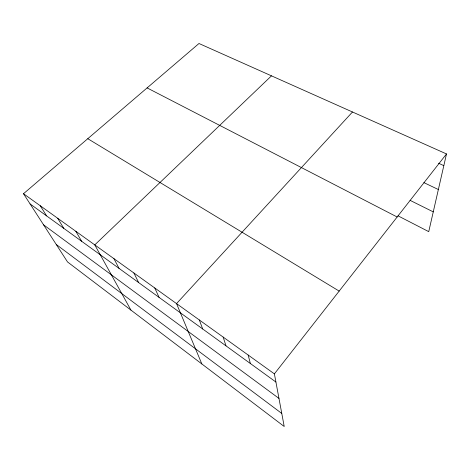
<?xml version="1.0" encoding="UTF-8"?>
<svg xmlns="http://www.w3.org/2000/svg" width="470" height="470" viewBox="0 0 470 470"><rect width="100%" height="100%" fill="white"/><g stroke="black" fill="none" stroke-linecap="round" stroke-linejoin="round"><path stroke-width="0.7" d="M23.5 193.722L274.392 373.867L284.215 426.502L67.533 261.954L23.5 193.722L198.986 43.499L446.5 153.937L428.74 231.651L398.072 215.859M274.392 373.867L446.5 153.937M352.482 111.989L176.532 303.596L201.853 363.962M271.484 75.846L94.77 244.893L130.954 310.118M438.575 163.249L443.827 165.646M423.875 182.618L438.363 189.533M410.075 200.349L433.258 211.876M147.104 87.908L397.15 216.999M87.778 138.697L339.164 291.095M30.086 203.927L275.919 382.028M43.575 224.83L278.974 398.413M56.259 244.482L281.777 413.441M40.25 205.748L46.6 215.889M57.687 218.268L63.767 228.326M75.84 231.305L81.633 241.269M113.922 258.647L119.045 268.376M133.897 272.988L138.644 282.57M154.748 287.957L159.077 297.375M199.315 319.958L202.682 328.965M223.168 337.084L225.976 345.844M248.166 355.032L250.363 363.51"/></g></svg>
